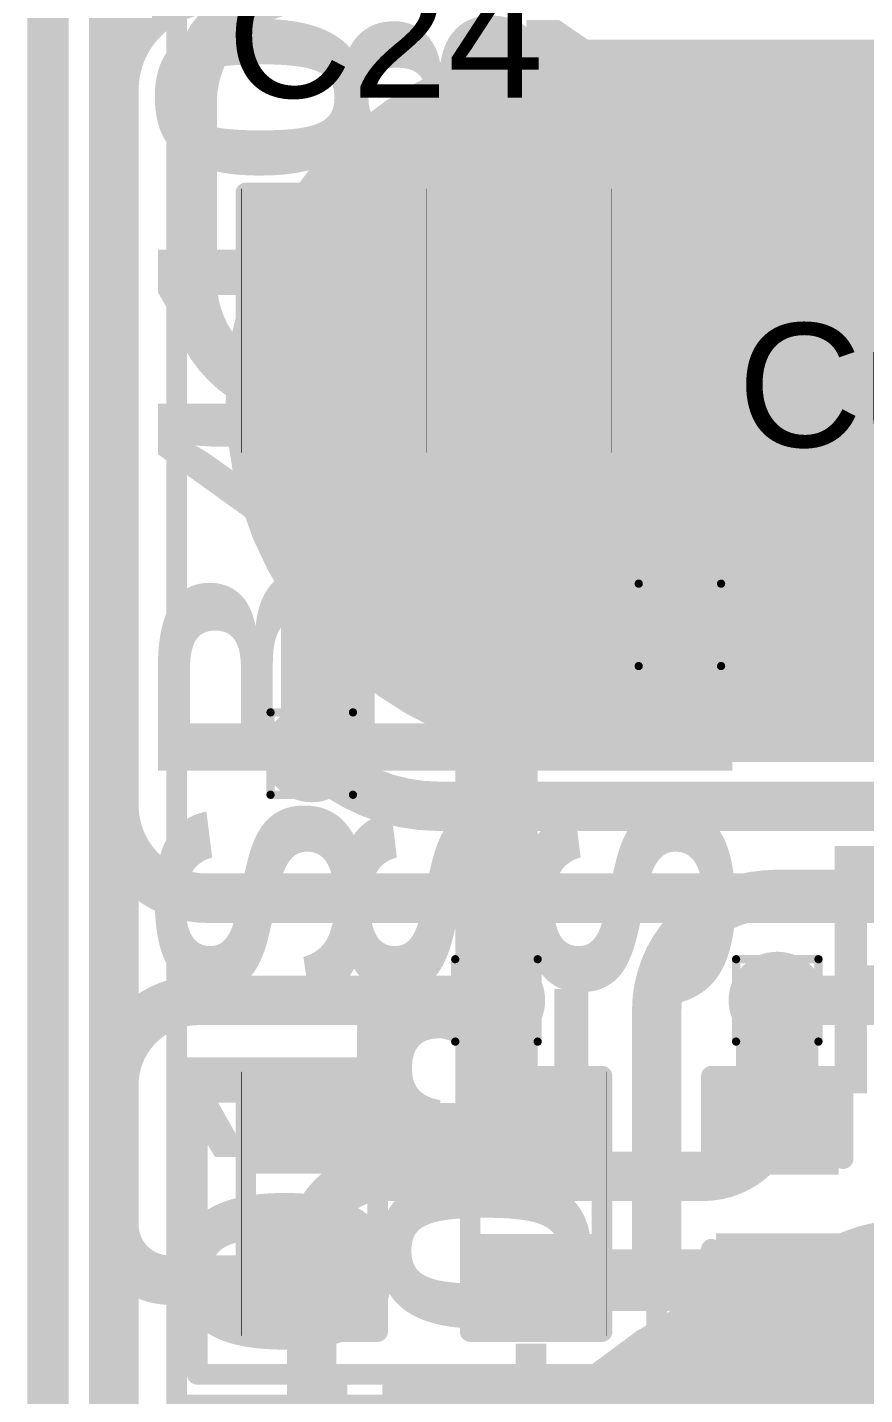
# Model space of a CAD drawing. Header units: inches. Extents: x -17 to 443, y -40 to 218.
# Drawn here: x 139.69 to 144.85, y 7.47 to 15.91 of the extents above; entities that cross this region are included whole.
import ezdxf

# ---------------------------------------------------------------- set-up
doc = ezdxf.new("R2010")
doc.units = ezdxf.units.IN
for name, color, linetype in [('Board Outline', 216, 'Continuous'), ('Bottom Layer', 5, 'Continuous'), ('Bottom Overlay', 54, 'Continuous'), ('Bottom Paste', 16, 'Continuous'), ('Bottom Solder', 6, 'Continuous'), ('Drill Drawing', 1, 'Continuous'), ('Fabrication', 76, 'Continuous'), ('Top Layer', 1, 'Continuous'), ('Top Overlay', 2, 'Continuous'), ('Top Paste', 8, 'Continuous'), ('Top Solder', 216, 'Continuous'), ('Via Holes', 16, 'Continuous')]:
    doc.layers.add(name, color=color, linetype=linetype)
doc.styles.add('Arial', font='', dxfattribs={"height": 0.2})
doc.styles.add('Arial Black_Bold', font='', dxfattribs={"height": 0.2})
doc.styles.get('Arial').set_extended_font_data('Arial')
doc.styles.get('Arial Black_Bold').set_extended_font_data('Arial Black', bold=True)

# ---------------------------------------------------------------- blocks, each defined once
blk = doc.blocks.new('S______B______0402_7')
at = {"layer": 'Top Layer'}
for points in [[(-0.6985, -0.3175), (-0.6985, 0.3174999999999999), (-0.2413000000000001, 0.3175), (-0.2412999999999999, -0.3174999999999999)], [(0.2413000000000001, -0.3175), (0.2412999999999999, 0.3174999999999999), (0.6985, 0.3175), (0.6985, -0.3174999999999999)]]:
    blk.add_hatch(color=1, dxfattribs=at).paths.add_polyline_path(points)
at = {"layer": 'Top Paste'}
for points in [[(-0.6985, -0.3175), (-0.6985, 0.3174999999999999), (-0.2413000000000001, 0.3175), (-0.2412999999999999, -0.3174999999999999)], [(0.2413000000000001, -0.3175), (0.2412999999999999, 0.3174999999999999), (0.6985, 0.3175), (0.6985, -0.3174999999999999)]]:
    blk.add_hatch(color=8, dxfattribs=at).paths.add_polyline_path(points)
at = {"layer": 'Top Solder'}
for points in [[(-0.75350116, -0.3725011600000001), (-0.75350116, 0.3725011599999999), (-0.18629884, 0.3725011600000001), (-0.1862988399999999, -0.3725011599999999)], [(0.18629884, -0.3725011600000001), (0.1862988399999999, 0.3725011599999999), (0.75350116, 0.3725011600000001), (0.75350116, -0.3725011599999999)]]:
    blk.add_hatch(color=216, dxfattribs=at).paths.add_polyline_path(points)
at = {"layer": 'Top Overlay'}
for points, const_width in [([(0.7874, 0.4064), (-0.7874, 0.4064)], 0.127), ([(-0.7874, -0.4064), (-0.7874, 0.4064)], 0.127), ([(0.7874, -0.4064), (0.7874, 0.4064)], 0.127), ([(0.7874, -0.4064), (-0.7874, -0.4064)], 0.127), ([(0.8128, -0.4318), (-0.8128, -0.4318)], 0.0032258)]:
    blk.add_lwpolyline(points, dxfattribs=dict(at, const_width=const_width))
for points, const_width in [([(-0.8191499999999999, 0.4064, 1), (-0.7556499999999999, 0.4064, 1)], 0.0635), ([(-0.8191499999999999, 0.4064, 1), (-0.7556499999999999, 0.4064, 1)], 0.0635), ([(0.7556499999999999, 0.4064, 1), (0.8191499999999999, 0.4064, 1)], 0.0635), ([(0.7556499999999999, 0.4064, 1), (0.8191499999999999, 0.4064, 1)], 0.0635), ([(-0.8191499999999999, -0.4064, 1), (-0.7556499999999999, -0.4064, 1)], 0.0635), ([(-0.8191499999999999, -0.4064, 1), (-0.7556499999999999, -0.4064, 1)], 0.0635), ([(0.7556499999999999, -0.4064, 1), (0.8191499999999999, -0.4064, 1)], 0.0635), ([(0.7556499999999999, -0.4064, 1), (0.8191499999999999, -0.4064, 1)], 0.0635), ([(-0.81360518, -0.4318, 1), (-0.8119948199999999, -0.4318, 1)], 0.0016129), ([(0.8119948199999999, -0.4318, 1), (0.81360518, -0.4318, 1)], 0.0016129)]:
    blk.add_lwpolyline(points, format="xyb", close=True, dxfattribs=dict(at, const_width=const_width))
blk = doc.blocks.new('S______B______0402_50')
at = {"layer": 'Top Layer'}
for points in [[(-0.6985, -0.3175), (-0.6985, 0.3174999999999999), (-0.2413000000000001, 0.3175), (-0.2412999999999999, -0.3174999999999999)], [(0.2413000000000001, -0.3175), (0.2412999999999999, 0.3174999999999999), (0.6985, 0.3175), (0.6985, -0.3174999999999999)]]:
    blk.add_hatch(color=1, dxfattribs=at).paths.add_polyline_path(points)
at = {"layer": 'Top Paste'}
for points in [[(-0.6985, -0.3175), (-0.6985, 0.3174999999999999), (-0.2413000000000001, 0.3175), (-0.2412999999999999, -0.3174999999999999)], [(0.2413000000000001, -0.3175), (0.2412999999999999, 0.3174999999999999), (0.6985, 0.3175), (0.6985, -0.3174999999999999)]]:
    blk.add_hatch(color=8, dxfattribs=at).paths.add_polyline_path(points)
at = {"layer": 'Top Solder'}
for points in [[(-0.75350116, -0.3725011600000001), (-0.75350116, 0.3725011599999999), (-0.18629884, 0.3725011600000001), (-0.1862988399999999, -0.3725011599999999)], [(0.18629884, -0.3725011600000001), (0.1862988399999999, 0.3725011599999999), (0.75350116, 0.3725011600000001), (0.75350116, -0.3725011599999999)]]:
    blk.add_hatch(color=216, dxfattribs=at).paths.add_polyline_path(points)
at = {"layer": 'Top Overlay'}
for points, const_width in [([(-0.7874, -0.4064), (-0.7874, 0.4064)], 0.127), ([(0.7874, 0.4064), (-0.7874, 0.4064)], 0.127), ([(0.7874, -0.4064), (0.7874, 0.4064)], 0.127), ([(0.7874, -0.4064), (-0.7874, -0.4064)], 0.127), ([(0.8128, -0.4318), (-0.8128, -0.4318)], 0.0032258)]:
    blk.add_lwpolyline(points, dxfattribs=dict(at, const_width=const_width))
for points, const_width in [([(-0.8191499999999999, 0.4064, 1), (-0.7556499999999999, 0.4064, 1)], 0.0635), ([(-0.8191499999999999, 0.4064, 1), (-0.7556499999999999, 0.4064, 1)], 0.0635), ([(0.7556499999999999, 0.4064, 1), (0.8191499999999999, 0.4064, 1)], 0.0635), ([(0.7556499999999999, 0.4064, 1), (0.8191499999999999, 0.4064, 1)], 0.0635), ([(-0.8191499999999999, -0.4064, 1), (-0.7556499999999999, -0.4064, 1)], 0.0635), ([(-0.8191499999999999, -0.4064, 1), (-0.7556499999999999, -0.4064, 1)], 0.0635), ([(0.7556499999999999, -0.4064, 1), (0.8191499999999999, -0.4064, 1)], 0.0635), ([(0.7556499999999999, -0.4064, 1), (0.8191499999999999, -0.4064, 1)], 0.0635), ([(-0.81360518, -0.4318, 1), (-0.8119948199999999, -0.4318, 1)], 0.0016129), ([(0.8119948199999999, -0.4318, 1), (0.81360518, -0.4318, 1)], 0.0016129)]:
    blk.add_lwpolyline(points, format="xyb", close=True, dxfattribs=dict(at, const_width=const_width))
blk = doc.blocks.new('SEMG_PAD_B_67')
at = {"layer": 'Bottom Layer'}
h = blk.add_hatch(color=5, dxfattribs=at)
edge = h.paths.add_edge_path()
edge.add_arc((-2.794e-05, 9.987183479999999), 5.00000016, 0, 360)
h = blk.add_hatch(color=5, dxfattribs=at)
edge = h.paths.add_edge_path()
edge.add_arc((-3.14997338, 0.0128143), 2.09999834, 90, 270)
edge.add_line((-3.14997338, -2.08718404), (3.150029259999999, -2.08718404))
edge.add_arc((3.15002926, 0.0128143), 2.09999834, 270, 450)
edge.add_line((3.15002926, 2.11281264), (-3.14997338, 2.11281264))
at = {"layer": 'Bottom Paste'}
h = blk.add_hatch(color=16, dxfattribs=at)
edge = h.paths.add_edge_path()
edge.add_arc((-2.794e-05, 9.987183479999999), 5.00000016, 0, 360)
h = blk.add_hatch(color=16, dxfattribs=at)
edge = h.paths.add_edge_path()
edge.add_arc((-3.14997338, 0.0128143), 2.09999834, 90, 270)
edge.add_line((-3.14997338, -2.08718404), (3.150029259999999, -2.08718404))
edge.add_arc((3.15002926, 0.0128143), 2.09999834, 270, 450)
edge.add_line((3.15002926, 2.11281264), (-3.14997338, 2.11281264))
at = {"layer": 'Bottom Solder'}
h = blk.add_hatch(color=6, dxfattribs=at)
edge = h.paths.add_edge_path()
edge.add_arc((-2.794e-05, 9.987183479999999), 5.10160016, 0, 360)
h = blk.add_hatch(color=6, dxfattribs=at)
edge = h.paths.add_edge_path()
edge.add_arc((-3.14997338, 0.0128143), 2.20159834, 90, 270)
edge.add_line((-3.14997338, -2.18878404), (3.150029259999999, -2.18878404))
edge.add_arc((3.15002926, 0.0128143), 2.20159834, 270, 450)
edge.add_line((3.15002926, 2.21441264), (-3.14997338, 2.21441264))
at = {"layer": 'Bottom Overlay', "const_width": 0.127}
blk.add_lwpolyline([(5.683262699999999, 10.96579468), (5.683262699999999, -10.96562958)], dxfattribs=at)
blk = doc.blocks.new('S______B______0402_116')
at = {"layer": 'Top Layer'}
for points in [[(-0.6985, -0.3175), (-0.6985, 0.3174999999999999), (-0.2413000000000001, 0.3175), (-0.2412999999999999, -0.3174999999999999)], [(0.2413000000000001, -0.3175), (0.2412999999999999, 0.3174999999999999), (0.6985, 0.3175), (0.6985, -0.3174999999999999)]]:
    blk.add_hatch(color=1, dxfattribs=at).paths.add_polyline_path(points)
at = {"layer": 'Top Paste'}
for points in [[(-0.6985, -0.3175), (-0.6985, 0.3174999999999999), (-0.2413000000000001, 0.3175), (-0.2412999999999999, -0.3174999999999999)], [(0.2413000000000001, -0.3175), (0.2412999999999999, 0.3174999999999999), (0.6985, 0.3175), (0.6985, -0.3174999999999999)]]:
    blk.add_hatch(color=8, dxfattribs=at).paths.add_polyline_path(points)
at = {"layer": 'Top Solder'}
for points in [[(-0.75350116, -0.3725011600000001), (-0.75350116, 0.3725011599999999), (-0.18629884, 0.3725011600000001), (-0.1862988399999999, -0.3725011599999999)], [(0.18629884, -0.3725011600000001), (0.1862988399999999, 0.3725011599999999), (0.75350116, 0.3725011600000001), (0.75350116, -0.3725011599999999)]]:
    blk.add_hatch(color=216, dxfattribs=at).paths.add_polyline_path(points)
at = {"layer": 'Top Overlay'}
for points, const_width in [([(-0.7874, -0.4064), (-0.7874, 0.4064)], 0.127), ([(0.7874, 0.4064), (-0.7874, 0.4064)], 0.127), ([(0.7874, -0.4064), (0.7874, 0.4064)], 0.127), ([(0.7874, -0.4064), (-0.7874, -0.4064)], 0.127), ([(0.8128, -0.4318), (-0.8128, -0.4318)], 0.0032258)]:
    blk.add_lwpolyline(points, dxfattribs=dict(at, const_width=const_width))
for points, const_width in [([(-0.8191499999999999, 0.4064, 1), (-0.7556499999999999, 0.4064, 1)], 0.0635), ([(-0.8191499999999999, 0.4064, 1), (-0.7556499999999999, 0.4064, 1)], 0.0635), ([(0.7556499999999999, 0.4064, 1), (0.8191499999999999, 0.4064, 1)], 0.0635), ([(0.7556499999999999, 0.4064, 1), (0.8191499999999999, 0.4064, 1)], 0.0635), ([(-0.8191499999999999, -0.4064, 1), (-0.7556499999999999, -0.4064, 1)], 0.0635), ([(-0.8191499999999999, -0.4064, 1), (-0.7556499999999999, -0.4064, 1)], 0.0635), ([(0.7556499999999999, -0.4064, 1), (0.8191499999999999, -0.4064, 1)], 0.0635), ([(0.7556499999999999, -0.4064, 1), (0.8191499999999999, -0.4064, 1)], 0.0635), ([(-0.81360518, -0.4318, 1), (-0.8119948199999999, -0.4318, 1)], 0.0016129), ([(0.8119948199999999, -0.4318, 1), (0.81360518, -0.4318, 1)], 0.0016129)]:
    blk.add_lwpolyline(points, format="xyb", close=True, dxfattribs=dict(at, const_width=const_width))
blk = doc.blocks.new('S______B______0402_122')
at = {"layer": 'Top Layer'}
for points in [[(-0.6985, -0.3175), (-0.6985, 0.3175), (-0.2412999999999999, 0.3175), (-0.2413, -0.3175)], [(0.2412999999999999, -0.3175), (0.2413, 0.3175), (0.6985, 0.3175), (0.6985, -0.3175)]]:
    blk.add_hatch(color=1, dxfattribs=at).paths.add_polyline_path(points)
at = {"layer": 'Top Paste'}
for points in [[(-0.6985, -0.3175), (-0.6985, 0.3175), (-0.2412999999999999, 0.3175), (-0.2413, -0.3175)], [(0.2412999999999999, -0.3175), (0.2413, 0.3175), (0.6985, 0.3175), (0.6985, -0.3175)]]:
    blk.add_hatch(color=8, dxfattribs=at).paths.add_polyline_path(points)
at = {"layer": 'Top Solder'}
for points in [[(-0.75350116, -0.37250116), (-0.75350116, 0.37250116), (-0.1862988399999999, 0.37250116), (-0.18629884, -0.37250116)], [(0.1862988399999999, -0.37250116), (0.18629884, 0.37250116), (0.75350116, 0.37250116), (0.75350116, -0.37250116)]]:
    blk.add_hatch(color=216, dxfattribs=at).paths.add_polyline_path(points)
at = {"layer": 'Top Overlay'}
for points, const_width in [([(-0.7874, 0.4064), (-0.7874, -0.4064)], 0.127), ([(-0.7874, 0.4064), (0.7874, 0.4064)], 0.127), ([(0.7874, 0.4064), (0.7874, -0.4064)], 0.127), ([(-0.7874, -0.4064), (0.7874, -0.4064)], 0.127), ([(-0.8128, -0.4318), (0.8128, -0.4318)], 0.0032258)]:
    blk.add_lwpolyline(points, dxfattribs=dict(at, const_width=const_width))
for points, const_width in [([(-0.8191499999999999, 0.4064, 1), (-0.7556499999999999, 0.4064, 1)], 0.0635), ([(-0.8191499999999999, 0.4064, 1), (-0.7556499999999999, 0.4064, 1)], 0.0635), ([(0.7556499999999999, 0.4064, 1), (0.8191499999999999, 0.4064, 1)], 0.0635), ([(0.7556499999999999, 0.4064, 1), (0.8191499999999999, 0.4064, 1)], 0.0635), ([(-0.8191499999999999, -0.4064, 1), (-0.7556499999999999, -0.4064, 1)], 0.0635), ([(-0.8191499999999999, -0.4064, 1), (-0.7556499999999999, -0.4064, 1)], 0.0635), ([(0.7556499999999999, -0.4064, 1), (0.8191499999999999, -0.4064, 1)], 0.0635), ([(0.7556499999999999, -0.4064, 1), (0.8191499999999999, -0.4064, 1)], 0.0635), ([(-0.81360518, -0.4318, 1), (-0.8119948199999999, -0.4318, 1)], 0.0016129), ([(0.8119948199999999, -0.4318, 1), (0.81360518, -0.4318, 1)], 0.0016129)]:
    blk.add_lwpolyline(points, format="xyb", close=True, dxfattribs=dict(at, const_width=const_width))
at = {"layer": 'Top Overlay', "style": 'Arial Black_Bold'}
blk.add_text('SB401', height=1.27, dxfattribs=at).set_placement((1.01177852, -0.46740318))
blk = doc.blocks.new('R___0402_176')
at = {"layer": 'Top Layer'}
for points in [[(-0.6985, -0.3175), (-0.6985, 0.3174999999999999), (-0.2413000000000001, 0.3175), (-0.2412999999999999, -0.3174999999999999)], [(0.2413025400000001, -0.3175), (0.2413025399999999, 0.3174999999999999), (0.6985025399999999, 0.3175), (0.6985025399999999, -0.3174999999999999)]]:
    blk.add_hatch(color=1, dxfattribs=at).paths.add_polyline_path(points)
at = {"layer": 'Top Paste'}
for points in [[(-0.6985, -0.3175), (-0.6985, 0.3174999999999999), (-0.2413000000000001, 0.3175), (-0.2412999999999999, -0.3174999999999999)], [(0.2413025400000001, -0.3175), (0.2413025399999999, 0.3174999999999999), (0.6985025399999999, 0.3175), (0.6985025399999999, -0.3174999999999999)]]:
    blk.add_hatch(color=8, dxfattribs=at).paths.add_polyline_path(points)
at = {"layer": 'Top Solder'}
for points in [[(-0.75350116, -0.3725011600000001), (-0.75350116, 0.3725011599999999), (-0.18629884, 0.3725011600000001), (-0.1862988399999999, -0.3725011599999999)], [(0.1863013800000001, -0.3725011600000001), (0.1863013799999999, 0.3725011599999999), (0.7535037, 0.3725011600000001), (0.7535037, -0.3725011599999999)]]:
    blk.add_hatch(color=216, dxfattribs=at).paths.add_polyline_path(points)
at = {"layer": 'Top Overlay'}
for points, const_width in [([(0.7874, 0.4064), (-0.7874, 0.4064)], 0.127), ([(-0.7874, -0.4064), (-0.7874, 0.4064)], 0.127), ([(0.7874, -0.4064), (0.7874, 0.4064)], 0.127), ([(0.7874, -0.4064), (-0.7874, -0.4064)], 0.127), ([(0.8128, -0.4318), (-0.8127974599999999, -0.4318)], 0.0032258)]:
    blk.add_lwpolyline(points, dxfattribs=dict(at, const_width=const_width))
for points, const_width in [([(-0.8191499999999999, 0.4064, 1), (-0.7556499999999999, 0.4064, 1)], 0.0635), ([(-0.8191499999999999, 0.4064, 1), (-0.7556499999999999, 0.4064, 1)], 0.0635), ([(0.7556499999999999, 0.4064, 1), (0.8191499999999999, 0.4064, 1)], 0.0635), ([(0.7556499999999999, 0.4064, 1), (0.8191499999999999, 0.4064, 1)], 0.0635), ([(-0.8191499999999999, -0.4064, 1), (-0.7556499999999999, -0.4064, 1)], 0.0635), ([(-0.8191499999999999, -0.4064, 1), (-0.7556499999999999, -0.4064, 1)], 0.0635), ([(0.7556499999999999, -0.4064, 1), (0.8191499999999999, -0.4064, 1)], 0.0635), ([(0.7556499999999999, -0.4064, 1), (0.8191499999999999, -0.4064, 1)], 0.0635), ([(-0.8136026399999999, -0.4318, 1), (-0.81199228, -0.4318, 1)], 0.0016129), ([(0.8119948199999999, -0.4318, 1), (0.81360518, -0.4318, 1)], 0.0016129)]:
    blk.add_lwpolyline(points, format="xyb", close=True, dxfattribs=dict(at, const_width=const_width))
blk = doc.blocks.new('R___0402_177')
at = {"layer": 'Top Layer'}
for points in [[(-0.6985, -0.3175), (-0.6985, 0.3175), (-0.2412999999999999, 0.3175), (-0.2413, -0.3175)], [(0.2412999999999999, -0.3175), (0.2413, 0.3175), (0.6985, 0.3175), (0.6985, -0.3175)]]:
    blk.add_hatch(color=1, dxfattribs=at).paths.add_polyline_path(points)
at = {"layer": 'Top Paste'}
for points in [[(-0.6985, -0.3175), (-0.6985, 0.3175), (-0.2412999999999999, 0.3175), (-0.2413, -0.3175)], [(0.2412999999999999, -0.3175), (0.2413, 0.3175), (0.6985, 0.3175), (0.6985, -0.3175)]]:
    blk.add_hatch(color=8, dxfattribs=at).paths.add_polyline_path(points)
at = {"layer": 'Top Solder'}
for points in [[(-0.75350116, -0.37250116), (-0.75350116, 0.37250116), (-0.1862988399999999, 0.37250116), (-0.18629884, -0.37250116)], [(0.1862988399999999, -0.37250116), (0.18629884, 0.37250116), (0.75350116, 0.37250116), (0.75350116, -0.37250116)]]:
    blk.add_hatch(color=216, dxfattribs=at).paths.add_polyline_path(points)
at = {"layer": 'Top Overlay'}
for points, const_width in [([(-0.7874, 0.4064), (0.7874, 0.4064)], 0.127), ([(-0.7874, 0.4064), (-0.7874, -0.4064)], 0.127), ([(0.7874, 0.4064), (0.7874, -0.4064)], 0.127), ([(-0.7874, -0.4064), (0.7874, -0.4064)], 0.127), ([(-0.8128, -0.4318), (0.8128, -0.4318)], 0.0032258)]:
    blk.add_lwpolyline(points, dxfattribs=dict(at, const_width=const_width))
for points, const_width in [([(-0.8191499999999999, 0.4064, 1), (-0.7556499999999999, 0.4064, 1)], 0.0635), ([(-0.8191499999999999, 0.4064, 1), (-0.7556499999999999, 0.4064, 1)], 0.0635), ([(0.7556499999999999, 0.4064, 1), (0.8191499999999999, 0.4064, 1)], 0.0635), ([(0.7556499999999999, 0.4064, 1), (0.8191499999999999, 0.4064, 1)], 0.0635), ([(-0.8191499999999999, -0.4064, 1), (-0.7556499999999999, -0.4064, 1)], 0.0635), ([(-0.8191499999999999, -0.4064, 1), (-0.7556499999999999, -0.4064, 1)], 0.0635), ([(0.7556499999999999, -0.4064, 1), (0.8191499999999999, -0.4064, 1)], 0.0635), ([(0.7556499999999999, -0.4064, 1), (0.8191499999999999, -0.4064, 1)], 0.0635), ([(-0.81360518, -0.4318, 1), (-0.8119948199999999, -0.4318, 1)], 0.0016129), ([(0.8119948199999999, -0.4318, 1), (0.81360518, -0.4318, 1)], 0.0016129)]:
    blk.add_lwpolyline(points, format="xyb", close=True, dxfattribs=dict(at, const_width=const_width))
blk = doc.blocks.new('T____P____SMD_3_P____213')
at = {"layer": 'Top Layer'}
h = blk.add_hatch(color=1, dxfattribs=at)
edge = h.paths.add_edge_path()
edge.add_arc((-0.50000154, 3.04000154), 0.499999, 90, 180)
edge.add_line((-1.00000054, 3.04000154), (-1.00000054, 2.03999846))
edge.add_arc((-0.50000154, 2.03999846), 0.499999, 180, 270)
edge.add_line((-0.5000015400000001, 1.53999946), (0.5000015399999999, 1.53999946))
edge.add_arc((0.50000154, 2.03999846), 0.499999, 270, 360)
edge.add_line((1.00000054, 2.03999846), (1.00000054, 3.04000154))
edge.add_arc((0.50000154, 3.04000154), 0.499999, 0, 90)
edge.add_line((0.50000154, 3.54000054), (-0.50000154, 3.54000054))
h = blk.add_hatch(color=1, dxfattribs=at)
edge = h.paths.add_edge_path()
edge.add_arc((-0.9999992699999999, 0), 1.00000054, 90, 270)
edge.add_line((-0.9999992700000001, -1.00000054), (0.9999992699999997, -1.00000054))
edge.add_arc((0.9999992699999999, 0), 1.00000054, 270, 450)
edge.add_line((0.99999927, 1.00000054), (-0.9999992699999998, 1.00000054))
h = blk.add_hatch(color=1, dxfattribs=at)
edge = h.paths.add_edge_path()
edge.add_arc((-0.50000154, -2.03999846), 0.499999, 90, 180)
edge.add_line((-1.00000054, -2.03999846), (-1.00000054, -3.04000154))
edge.add_arc((-0.50000154, -3.04000154), 0.499999, 180, 270)
edge.add_line((-0.5000015400000001, -3.54000054), (0.5000015399999999, -3.54000054))
edge.add_arc((0.50000154, -3.04000154), 0.499999, 270, 360)
edge.add_line((1.00000054, -3.04000154), (1.00000054, -2.03999846))
edge.add_arc((0.50000154, -2.03999846), 0.499999, 0, 90)
edge.add_line((0.50000154, -1.53999946), (-0.50000154, -1.53999946))
at = {"layer": 'Top Paste'}
h = blk.add_hatch(color=8, dxfattribs=at)
edge = h.paths.add_edge_path()
edge.add_arc((-0.50000154, 3.04000154), 0.499999, 90, 180)
edge.add_line((-1.00000054, 3.04000154), (-1.00000054, 2.03999846))
edge.add_arc((-0.50000154, 2.03999846), 0.499999, 180, 270)
edge.add_line((-0.5000015400000001, 1.53999946), (0.5000015399999999, 1.53999946))
edge.add_arc((0.50000154, 2.03999846), 0.499999, 270, 360)
edge.add_line((1.00000054, 2.03999846), (1.00000054, 3.04000154))
edge.add_arc((0.50000154, 3.04000154), 0.499999, 0, 90)
edge.add_line((0.50000154, 3.54000054), (-0.50000154, 3.54000054))
h = blk.add_hatch(color=8, dxfattribs=at)
edge = h.paths.add_edge_path()
edge.add_arc((-0.9999992699999999, 0), 1.00000054, 90, 270)
edge.add_line((-0.9999992700000001, -1.00000054), (0.9999992699999997, -1.00000054))
edge.add_arc((0.9999992699999999, 0), 1.00000054, 270, 450)
edge.add_line((0.99999927, 1.00000054), (-0.9999992699999998, 1.00000054))
h = blk.add_hatch(color=8, dxfattribs=at)
edge = h.paths.add_edge_path()
edge.add_arc((-0.50000154, -2.03999846), 0.499999, 90, 180)
edge.add_line((-1.00000054, -2.03999846), (-1.00000054, -3.04000154))
edge.add_arc((-0.50000154, -3.04000154), 0.499999, 180, 270)
edge.add_line((-0.5000015400000001, -3.54000054), (0.5000015399999999, -3.54000054))
edge.add_arc((0.50000154, -3.04000154), 0.499999, 270, 360)
edge.add_line((1.00000054, -3.04000154), (1.00000054, -2.03999846))
edge.add_arc((0.50000154, -2.03999846), 0.499999, 0, 90)
edge.add_line((0.50000154, -1.53999946), (-0.50000154, -1.53999946))
at = {"layer": 'Top Solder'}
h = blk.add_hatch(color=216, dxfattribs=at)
edge = h.paths.add_edge_path()
edge.add_arc((-0.50000154, 3.04000154), 0.601599, 90, 180)
edge.add_line((-1.10160054, 3.04000154), (-1.10160054, 2.03999846))
edge.add_arc((-0.50000154, 2.03999846), 0.601599, 180, 270)
edge.add_line((-0.5000015400000001, 1.43839946), (0.5000015399999999, 1.43839946))
edge.add_arc((0.50000154, 2.03999846), 0.601599, 270, 360)
edge.add_line((1.10160054, 2.03999846), (1.10160054, 3.04000154))
edge.add_arc((0.50000154, 3.04000154), 0.601599, 0, 90)
edge.add_line((0.50000154, 3.64160054), (-0.50000154, 3.64160054))
h = blk.add_hatch(color=216, dxfattribs=at)
edge = h.paths.add_edge_path()
edge.add_arc((-0.9999992699999999, 0), 1.10160054, 90, 270)
edge.add_line((-0.9999992700000001, -1.10160054), (0.9999992699999997, -1.10160054))
edge.add_arc((0.9999992699999999, 0), 1.10160054, 270, 450)
edge.add_line((0.99999927, 1.10160054), (-0.9999992699999998, 1.10160054))
h = blk.add_hatch(color=216, dxfattribs=at)
edge = h.paths.add_edge_path()
edge.add_arc((-0.50000154, -2.03999846), 0.601599, 90, 180)
edge.add_line((-1.10160054, -2.03999846), (-1.10160054, -3.04000154))
edge.add_arc((-0.50000154, -3.04000154), 0.601599, 180, 270)
edge.add_line((-0.5000015400000001, -3.64160054), (0.5000015399999999, -3.64160054))
edge.add_arc((0.50000154, -3.04000154), 0.601599, 270, 360)
edge.add_line((1.10160054, -3.04000154), (1.10160054, -2.03999846))
edge.add_arc((0.50000154, -2.03999846), 0.601599, 0, 90)
edge.add_line((0.50000154, -1.43839946), (-0.50000154, -1.43839946))
blk = doc.blocks.new('C___0402_243')
at = {"layer": 'Top Layer'}
for points in [[(-0.6985, -0.3175), (-0.6985, 0.3175), (-0.2412999999999999, 0.3175), (-0.2413, -0.3175)], [(0.2412999999999999, -0.3175), (0.2413, 0.3175), (0.6985, 0.3175), (0.6985, -0.3175)]]:
    blk.add_hatch(color=1, dxfattribs=at).paths.add_polyline_path(points)
at = {"layer": 'Top Paste'}
for points in [[(-0.6985, -0.3175), (-0.6985, 0.3175), (-0.2412999999999999, 0.3175), (-0.2413, -0.3175)], [(0.2412999999999999, -0.3175), (0.2413, 0.3175), (0.6985, 0.3175), (0.6985, -0.3175)]]:
    blk.add_hatch(color=8, dxfattribs=at).paths.add_polyline_path(points)
at = {"layer": 'Top Solder'}
for points in [[(-0.7584998799999999, -0.37749988), (-0.7584998799999999, 0.37749988), (-0.18130012, 0.37749988), (-0.18130012, -0.37749988)], [(0.18130012, -0.37749988), (0.18130012, 0.37749988), (0.7584998799999999, 0.37749988), (0.7584998799999999, -0.37749988)]]:
    blk.add_hatch(color=216, dxfattribs=at).paths.add_polyline_path(points)
at = {"layer": 'Top Overlay', "const_width": 0.127}
for points in [[(-0.7874, 0.4064), (-0.7874, -0.4064)], [(-0.7874, 0.4064), (-0.2794, 0.4064)], [(0.2794, 0.4064), (0.7874, 0.4064)], [(0.7874, 0.4064), (0.7874, -0.4064)], [(-0.7874, -0.4064), (-0.2794, -0.4064)], [(0.2794, -0.4064), (0.7874, -0.4064)]]:
    blk.add_lwpolyline(points, dxfattribs=at)
at = {"layer": 'Top Overlay', "const_width": 0.0635}
for points in [[(-0.8191499999999999, 0.4064, 1), (-0.7556499999999999, 0.4064, 1)], [(-0.8191499999999999, 0.4064, 1), (-0.7556499999999999, 0.4064, 1)], [(-0.31115, 0.4064, 1), (-0.24765, 0.4064, 1)], [(0.24765, 0.4064, 1), (0.31115, 0.4064, 1)], [(0.7556499999999999, 0.4064, 1), (0.8191499999999999, 0.4064, 1)], [(0.7556499999999999, 0.4064, 1), (0.8191499999999999, 0.4064, 1)], [(-0.8191499999999999, -0.4064, 1), (-0.7556499999999999, -0.4064, 1)], [(-0.8191499999999999, -0.4064, 1), (-0.7556499999999999, -0.4064, 1)], [(-0.31115, -0.4064, 1), (-0.24765, -0.4064, 1)], [(0.24765, -0.4064, 1), (0.31115, -0.4064, 1)], [(0.7556499999999999, -0.4064, 1), (0.8191499999999999, -0.4064, 1)], [(0.7556499999999999, -0.4064, 1), (0.8191499999999999, -0.4064, 1)]]:
    blk.add_lwpolyline(points, format="xyb", close=True, dxfattribs=at)

msp = doc.modelspace()

# ---------------------------------------------------------------- hatches: boundary and pattern name
at = {"layer": 'Bottom Layer'}
h = msp.add_hatch(color=5, dxfattribs=at)
edge = h.paths.add_edge_path()
edge.add_arc((143.70816572, 12.22066898), 0.2999994, 0, 360)
h = msp.add_hatch(color=5, dxfattribs=at)
edge = h.paths.add_edge_path()
edge.add_arc((141.438503, 11.42683262), 0.2999994, 0, 360)
h = msp.add_hatch(color=5, dxfattribs=at)
edge = h.paths.add_edge_path()
edge.add_arc((142.57733994, 9.904844299999999), 0.2999994, 0, 360)
h = msp.add_hatch(color=5, dxfattribs=at)
edge = h.paths.add_edge_path()
edge.add_arc((144.308703, 9.904844299999999), 0.2999994, 0, 360)
at = {"layer": 'Top Layer'}
h = msp.add_hatch(color=1, dxfattribs=at)
edge = h.paths.add_edge_path()
edge.add_arc((143.70816572, 12.22066898), 0.2999994, 0, 360)
h = msp.add_hatch(color=1, dxfattribs=at)
edge = h.paths.add_edge_path()
edge.add_arc((141.438503, 11.42683262), 0.2999994, 0, 360)
h = msp.add_hatch(color=1, dxfattribs=at)
edge = h.paths.add_edge_path()
edge.add_arc((142.57733994, 9.904844299999999), 0.2999994, 0, 360)
h = msp.add_hatch(color=1, dxfattribs=at)
edge = h.paths.add_edge_path()
edge.add_arc((144.308703, 9.904844299999999), 0.2999994, 0, 360)
at = {"layer": 'Via Holes'}
h = msp.add_hatch(color=7, dxfattribs=at)
edge = h.paths.add_edge_path()
edge.add_arc((143.70816572, 12.22066898), 0.1499997, 0, 360)
h = msp.add_hatch(color=7, dxfattribs=at)
edge = h.paths.add_edge_path()
edge.add_arc((141.438503, 11.42683262), 0.1499997, 0, 360)
h = msp.add_hatch(color=7, dxfattribs=at)
edge = h.paths.add_edge_path()
edge.add_arc((142.57733994, 9.904844299999999), 0.1499997, 0, 360)
h = msp.add_hatch(color=7, dxfattribs=at)
edge = h.paths.add_edge_path()
edge.add_arc((144.308703, 9.904844299999999), 0.1499997, 0, 360)

# ---------------------------------------------------------------- linework, layer by layer
at = {"layer": 'Board Outline', "const_width": 0.127}
msp.add_lwpolyline([(139.81202416, 2.64837164), (139.81218418, 24.5040277)], dxfattribs=at)
at = {"layer": 'Bottom Layer', "const_width": 0.3048}
for points in [[(140.21857148, 15.5187904), (140.21857148, 16.76695148)], [(140.21857148, 11.1081312), (140.21857148, 15.5187904)], [(141.438503, 11.42683262), (141.43954186, 11.42683262)], [(142.2233884, 11.10172278), (145.98027954, 11.10172278)], [(140.79165898, 10.5350437), (145.06850844, 10.5350437)], [(140.74029764, 9.904844299999999), (142.57733994, 9.904844299999999)], [(144.308703, 9.277916419999999), (144.308703, 9.904844299999999)], [(140.21841654, 3.32504034), (140.2184521, 9.382996219999999)], [(140.2184521, 9.382996219999999), (140.21845464, 9.3830013)], [(141.87593164, 8.81984774), (143.85063432, 8.81984774)], [(141.438503, 6.935482699999999), (141.438503, 8.3824191)]]:
    msp.add_lwpolyline(points, dxfattribs=at)
for points in [[(140.21857148, 15.5187904, -0.4142135623730951), (140.84265202, 16.14287094)], [(142.2233884, 11.10172278, -0.1989122883374838), (141.438503, 11.42683262)], [(140.79165898, 10.5350437, -0.4142135623730951), (140.21857148, 11.1081312)], [(140.21845464, 9.3830013, -0.4142135623730951), (140.74029764, 9.904844299999999)], [(144.308703, 9.277916419999999, -0.4142135623730951), (143.85063432, 8.81984774)], [(141.438503, 8.3824191, -0.4142135623730951), (141.87593164, 8.81984774)]]:
    msp.add_lwpolyline(points, format="xyb", dxfattribs=at)
at = {"layer": 'Bottom Layer', "const_width": 0.1524}
for points in [[(140.14237148, 15.5187904, 1), (140.29477148, 15.5187904, 1)], [(140.14237148, 15.5187904, 1), (140.29477148, 15.5187904, 1)], [(140.14237148, 15.5187904, 1), (140.29477148, 15.5187904, 1)], [(141.362303, 11.42683262, 1), (141.514703, 11.42683262, 1)], [(141.362303, 11.42683262, 1), (141.514703, 11.42683262, 1)], [(141.36334186, 11.42683262, 1), (141.51574186, 11.42683262, 1)], [(140.14237148, 11.1081312, 1), (140.29477148, 11.1081312, 1)], [(140.14237148, 11.1081312, 1), (140.29477148, 11.1081312, 1)], [(142.1471884, 11.10172278, 1), (142.2995884, 11.10172278, 1)], [(142.1471884, 11.10172278, 1), (142.2995884, 11.10172278, 1)], [(140.71545898, 10.5350437, 1), (140.86785898, 10.5350437, 1)], [(140.71545898, 10.5350437, 1), (140.86785898, 10.5350437, 1)], [(140.66409764, 9.904844299999999, 1), (140.81649764, 9.904844299999999, 1)], [(140.66409764, 9.904844299999999, 1), (140.81649764, 9.904844299999999, 1)], [(142.50113994, 9.904844299999999, 1), (142.65353994, 9.904844299999999, 1)], [(144.232503, 9.904844299999999, 1), (144.384903, 9.904844299999999, 1)], [(140.1422521, 9.382996219999999, 1), (140.2946521, 9.382996219999999, 1)], [(140.1422521, 9.382996219999999, 1), (140.2946521, 9.382996219999999, 1)], [(140.14225464, 9.3830013, 1), (140.29465464, 9.3830013, 1)], [(140.14225464, 9.3830013, 1), (140.29465464, 9.3830013, 1)], [(144.232503, 9.277916419999999, 1), (144.384903, 9.277916419999999, 1)], [(144.232503, 9.277916419999999, 1), (144.384903, 9.277916419999999, 1)], [(141.79973164, 8.81984774, 1), (141.95213164, 8.81984774, 1)], [(141.79973164, 8.81984774, 1), (141.95213164, 8.81984774, 1)], [(143.77443432, 8.81984774, 1), (143.92683432, 8.81984774, 1)], [(143.77443432, 8.81984774, 1), (143.92683432, 8.81984774, 1)], [(141.362303, 8.3824191, 1), (141.514703, 8.3824191, 1)], [(141.362303, 8.3824191, 1), (141.514703, 8.3824191, 1)]]:
    msp.add_lwpolyline(points, format="xyb", close=True, dxfattribs=at)
at = {"layer": 'Drill Drawing', "const_width": 0.0508}
for points in [[(143.45416572, 12.47466898), (143.96216572, 12.47466898)], [(143.45416572, 11.96666898), (143.45416572, 12.47466898)], [(143.96216572, 11.96666898), (143.96216572, 12.47466898)], [(143.45416572, 11.96666898), (143.96216572, 11.96666898)], [(141.184503, 11.68083262), (141.692503, 11.68083262)], [(141.184503, 11.17283262), (141.184503, 11.68083262)], [(141.692503, 11.17283262), (141.692503, 11.68083262)], [(141.184503, 11.17283262), (141.692503, 11.17283262)], [(142.32333994, 10.1588443), (142.83133994, 10.1588443)], [(142.32333994, 9.6508443), (142.32333994, 10.1588443)], [(142.83133994, 9.6508443), (142.83133994, 10.1588443)], [(144.054703, 10.1588443), (144.562703, 10.1588443)], [(144.054703, 9.6508443), (144.054703, 10.1588443)], [(144.562703, 9.6508443), (144.562703, 10.1588443)], [(142.32333994, 9.6508443), (142.83133994, 9.6508443)], [(144.054703, 9.6508443), (144.562703, 9.6508443)]]:
    msp.add_lwpolyline(points, dxfattribs=at)
at = {"layer": 'Drill Drawing', "const_width": 0.0254}
for points in [[(143.44146572, 12.47466898, 1), (143.46686572, 12.47466898, 1)], [(143.44146572, 12.47466898, 1), (143.46686572, 12.47466898, 1)], [(143.94946572, 12.47466898, 1), (143.97486572, 12.47466898, 1)], [(143.94946572, 12.47466898, 1), (143.97486572, 12.47466898, 1)], [(143.44146572, 11.96666898, 1), (143.46686572, 11.96666898, 1)], [(143.44146572, 11.96666898, 1), (143.46686572, 11.96666898, 1)], [(143.94946572, 11.96666898, 1), (143.97486572, 11.96666898, 1)], [(143.94946572, 11.96666898, 1), (143.97486572, 11.96666898, 1)], [(141.171803, 11.68083262, 1), (141.197203, 11.68083262, 1)], [(141.171803, 11.68083262, 1), (141.197203, 11.68083262, 1)], [(141.679803, 11.68083262, 1), (141.705203, 11.68083262, 1)], [(141.679803, 11.68083262, 1), (141.705203, 11.68083262, 1)], [(141.171803, 11.17283262, 1), (141.197203, 11.17283262, 1)], [(141.171803, 11.17283262, 1), (141.197203, 11.17283262, 1)], [(141.679803, 11.17283262, 1), (141.705203, 11.17283262, 1)], [(141.679803, 11.17283262, 1), (141.705203, 11.17283262, 1)], [(142.31063994, 10.1588443, 1), (142.33603994, 10.1588443, 1)], [(142.31063994, 10.1588443, 1), (142.33603994, 10.1588443, 1)], [(142.81863994, 10.1588443, 1), (142.84403994, 10.1588443, 1)], [(142.81863994, 10.1588443, 1), (142.84403994, 10.1588443, 1)], [(144.042003, 10.1588443, 1), (144.067403, 10.1588443, 1)], [(144.042003, 10.1588443, 1), (144.067403, 10.1588443, 1)], [(144.550003, 10.1588443, 1), (144.575403, 10.1588443, 1)], [(144.550003, 10.1588443, 1), (144.575403, 10.1588443, 1)], [(142.31063994, 9.6508443, 1), (142.33603994, 9.6508443, 1)], [(142.31063994, 9.6508443, 1), (142.33603994, 9.6508443, 1)], [(142.81863994, 9.6508443, 1), (142.84403994, 9.6508443, 1)], [(142.81863994, 9.6508443, 1), (142.84403994, 9.6508443, 1)], [(144.042003, 9.6508443, 1), (144.067403, 9.6508443, 1)], [(144.042003, 9.6508443, 1), (144.067403, 9.6508443, 1)], [(144.550003, 9.6508443, 1), (144.575403, 9.6508443, 1)], [(144.550003, 9.6508443, 1), (144.575403, 9.6508443, 1)]]:
    msp.add_lwpolyline(points, format="xyb", close=True, dxfattribs=at)
at = {"layer": 'Fabrication', "const_width": 0.254}
for points in [[(139.81202416, 2.64837164), (139.81218418, 24.5040277)], [(143.13500202, 15.70181518), (149.44300058, 15.70181518)], [(143.13500202, 11.50181342), (149.44300058, 11.50181342)]]:
    msp.add_lwpolyline(points, dxfattribs=at)
for points in [[(141.65007738, 15.08673894, -0.198912367379658), (143.13500202, 15.70181518)], [(141.03500114, 13.6018143, -0.198912367379658), (141.65007738, 15.08673894)], [(141.65007738, 12.11688966, -0.198912367379658), (141.03500114, 13.6018143)], [(143.13500202, 11.50181342, -0.198912367379658), (141.65007738, 12.11688966)]]:
    msp.add_lwpolyline(points, format="xyb", dxfattribs=at)
at = {"layer": 'Fabrication'}
for points, const_width in [([(143.07150202, 15.70181518, 1), (143.19850202, 15.70181518, 1)], 0.127), ([(143.07150202, 15.70181518, 1), (143.19850202, 15.70181518, 1)], 0.127), ([(141.58657738, 15.08673894, 1), (141.71357738, 15.08673894, 1)], 0.127), ([(141.58657738, 15.08673894, 1), (141.71357738, 15.08673894, 1)], 0.127), ([(140.97150114, 13.6018143, 1), (141.09850114, 13.6018143, 1)], 0.127), ([(140.97150114, 13.6018143, 1), (141.09850114, 13.6018143, 1)], 0.127), ([(141.58657738, 12.11688966, 1), (141.71357738, 12.11688966, 1)], 0.127), ([(141.58657738, 12.11688966, 1), (141.71357738, 12.11688966, 1)], 0.127), ([(143.07150202, 11.50181342, 1), (143.19850202, 11.50181342, 1)], 0.127), ([(143.07150202, 11.50181342, 1), (143.19850202, 11.50181342, 1)], 0.127), ([(151.28900146, 3.60181398, 1), (141.28900114, 3.60181398, 1)], 0.254)]:
    msp.add_lwpolyline(points, format="xyb", close=True, dxfattribs=dict(at, const_width=const_width))
at = {"layer": 'Top Layer'}
for points, const_width in [([(140.21844956, 8.5225128), (140.21851052, 16.76248616)], 0.3048), ([(140.70111052, 14.33824412), (140.70111052, 15.44258278)], 0.3048), ([(141.438503, 14.56684412), (143.71617688, 14.56684412)], 0.3809999999999999), ([(143.71617688, 14.56684412), (146.1970533, 14.56684412)], 0.3809999999999999), ([(142.57733994, 9.904844299999999), (142.57733994, 13.57624158)], 0.508), ([(141.438503, 11.42683262), (141.438503, 13.62704158)], 0.3809999999999999), ([(141.41231306, 13.62704158), (141.438503, 13.62704158)], 0.3048), ([(143.7121713, 13.59536524), (143.73001226, 13.6132062)], 0.3809999999999999), ([(143.7121713, 12.22467456), (143.7121713, 13.59536524)], 0.3809999999999999), ([(143.71617688, 13.62704158), (143.73001226, 13.6132062)], 0.3048), ([(143.70816572, 12.22066898), (143.7121713, 12.22467456)], 0.3809999999999999), ([(144.2319696, 10.55409624), (144.31483456, 10.55949882)], 0.3048), ([(144.31483456, 10.55949882), (146.00274076, 10.55950136)], 0.3048), ([(142.57733994, 9.22783016), (142.57733994, 9.904844299999999)], 0.508), ([(144.308703, 9.192536859999999), (144.308703, 9.904844299999999)], 0.508), ([(144.308703, 9.904844299999999), (146.0027433, 9.904844299999999)], 0.3048), ([(143.56520182, 9.84056452), (143.56520436, 9.83931738)], 0.3048), ([(143.56520436, 8.18020462), (143.56520436, 9.83931738)], 0.3048), ([(141.438503, 9.120123999999999), (142.8216981, 9.120123999999999)], 0.3048), ([(142.8216981, 9.120123999999999), (142.82170318, 9.12012908)], 0.3048), ([(140.21844956, 8.522510259999999), (140.21844956, 8.5225128)], 0.3048), ([(142.8218251, 8.18020462), (143.56520436, 8.18020462)], 0.3809999999999999), ([(143.56520436, 8.18020462), (144.30858108, 8.18020462)], 0.3809999999999999), ([(144.308703, 6.58748238), (144.308703, 8.1292827)], 0.508), ([(140.56063582, 8.180324), (141.438503, 8.180324)], 0.3048), ([(142.82170318, 8.18032654), (142.8218251, 8.18020462)], 0.3048), ([(144.30858108, 8.18020462), (144.308703, 8.1800827)], 0.3048)]:
    msp.add_lwpolyline(points, dxfattribs=dict(at, const_width=const_width))
at = {"layer": 'Top Layer', "const_width": 0.3048}
for points in [[(140.70111052, 15.44258278, -0.4142135623730951), (141.40394884, 16.1454211)], [(141.41231306, 13.62704158, -0.4142135623730951), (140.70111052, 14.33824412)], [(143.56520436, 9.84056452, -0.3960336503774174), (144.2319696, 10.55409624)], [(140.56063582, 8.180324, -0.4142135623730951), (140.21844956, 8.522510259999999)]]:
    msp.add_lwpolyline(points, format="xyb", dxfattribs=at)
at = {"layer": 'Top Layer'}
for points, const_width in [([(140.62491052, 15.44258278, 1), (140.77731052, 15.44258278, 1)], 0.1524), ([(140.62491052, 15.44258278, 1), (140.77731052, 15.44258278, 1)], 0.1524), ([(141.343253, 14.56684412, 1), (141.533753, 14.56684412, 1)], 0.1905), ([(143.62092688, 14.56684412, 1), (143.81142688, 14.56684412, 1)], 0.1905), ([(143.62092688, 14.56684412, 1), (143.81142688, 14.56684412, 1)], 0.1905), ([(140.62491052, 14.33824412, 1), (140.77731052, 14.33824412, 1)], 0.1524), ([(140.62491052, 14.33824412, 1), (140.77731052, 14.33824412, 1)], 0.1524), ([(142.45033994, 13.57624158, 1), (142.70433994, 13.57624158, 1)], 0.254), ([(141.343253, 13.62704158, 1), (141.533753, 13.62704158, 1)], 0.1905), ([(141.33611306, 13.62704158, 1), (141.48851306, 13.62704158, 1)], 0.1524), ([(141.33611306, 13.62704158, 1), (141.48851306, 13.62704158, 1)], 0.1524), ([(141.362303, 13.62704158, 1), (141.514703, 13.62704158, 1)], 0.1524), ([(143.6169213, 13.59536524, 1), (143.8074213, 13.59536524, 1)], 0.1905), ([(143.6169213, 13.59536524, 1), (143.8074213, 13.59536524, 1)], 0.1905), ([(143.63476226, 13.6132062, 1), (143.82526226, 13.6132062, 1)], 0.1905), ([(143.63997688, 13.62704158, 1), (143.79237688, 13.62704158, 1)], 0.1524), ([(143.65381226, 13.6132062, 1), (143.80621226, 13.6132062, 1)], 0.1524), ([(143.61291572, 12.22066898, 1), (143.80341572, 12.22066898, 1)], 0.1905), ([(143.6169213, 12.22467456, 1), (143.8074213, 12.22467456, 1)], 0.1905), ([(143.6169213, 12.22467456, 1), (143.8074213, 12.22467456, 1)], 0.1905), ([(141.343253, 11.42683262, 1), (141.533753, 11.42683262, 1)], 0.1905), ([(144.23863456, 10.55949882, 1), (144.39103456, 10.55949882, 1)], 0.1524), ([(144.23863456, 10.55949882, 1), (144.39103456, 10.55949882, 1)], 0.1524), ([(144.1557696, 10.55409624, 1), (144.3081696, 10.55409624, 1)], 0.1524), ([(144.1557696, 10.55409624, 1), (144.3081696, 10.55409624, 1)], 0.1524), ([(142.45033994, 9.904844299999999, 1), (142.70433994, 9.904844299999999, 1)], 0.254), ([(142.45033994, 9.904844299999999, 1), (142.70433994, 9.904844299999999, 1)], 0.254), ([(144.181703, 9.904844299999999, 1), (144.435703, 9.904844299999999, 1)], 0.254), ([(144.232503, 9.904844299999999, 1), (144.384903, 9.904844299999999, 1)], 0.1524), ([(143.48900182, 9.84056452, 1), (143.64140182, 9.84056452, 1)], 0.1524), ([(143.48900436, 9.84056452, 1), (143.64140436, 9.84056452, 1)], 0.1524), ([(143.48900436, 9.83931738, 1), (143.64140436, 9.83931738, 1)], 0.1524), ([(143.48900436, 9.83931738, 1), (143.64140436, 9.83931738, 1)], 0.1524), ([(142.45033994, 9.22783016, 1), (142.70433994, 9.22783016, 1)], 0.254), ([(144.181703, 9.192536859999999, 1), (144.435703, 9.192536859999999, 1)], 0.254), ([(141.362303, 9.120123999999999, 1), (141.514703, 9.120123999999999, 1)], 0.1524), ([(142.7454981, 9.120123999999999, 1), (142.8978981, 9.120123999999999, 1)], 0.1524), ([(142.7454981, 9.120123999999999, 1), (142.8978981, 9.120123999999999, 1)], 0.1524), ([(142.74550318, 9.12012908, 1), (142.89790318, 9.12012908, 1)], 0.1524), ([(140.14224956, 8.5225128, 1), (140.29464956, 8.5225128, 1)], 0.1524), ([(140.14224956, 8.5225128, 1), (140.29464956, 8.5225128, 1)], 0.1524), ([(140.14224956, 8.522510259999999, 1), (140.29464956, 8.522510259999999, 1)], 0.1524), ([(140.14224956, 8.522510259999999, 1), (140.29464956, 8.522510259999999, 1)], 0.1524), ([(142.7265751, 8.18020462, 1), (142.9170751, 8.18020462, 1)], 0.1905), ([(143.46995436, 8.18020462, 1), (143.66045436, 8.18020462, 1)], 0.1905), ([(143.46995436, 8.18020462, 1), (143.66045436, 8.18020462, 1)], 0.1905), ([(144.181703, 8.1292827, 1), (144.435703, 8.1292827, 1)], 0.254), ([(144.21333108, 8.18020462, 1), (144.40383108, 8.18020462, 1)], 0.1905), ([(140.48443582, 8.180324, 1), (140.63683582, 8.180324, 1)], 0.1524), ([(140.48443582, 8.180324, 1), (140.63683582, 8.180324, 1)], 0.1524), ([(141.362303, 8.180324, 1), (141.514703, 8.180324, 1)], 0.1524), ([(142.74550318, 8.18032654, 1), (142.89790318, 8.18032654, 1)], 0.1524), ([(142.7456251, 8.18020462, 1), (142.8980251, 8.18020462, 1)], 0.1524), ([(143.48900436, 8.18020462, 1), (143.64140436, 8.18020462, 1)], 0.1524), ([(144.23238108, 8.18020462, 1), (144.38478108, 8.18020462, 1)], 0.1524), ([(144.232503, 8.1800827, 1), (144.384903, 8.1800827, 1)], 0.1524)]:
    msp.add_lwpolyline(points, format="xyb", close=True, dxfattribs=dict(at, const_width=const_width))
at = {"layer": 'Top Overlay', "const_width": 0.127}
for points in [[(140.73288592, 7.598915459999999), (140.73288592, 9.4527751)], [(143.56520436, 7.598915459999999), (143.56520436, 9.4527751)], [(140.73288592, 7.598915459999999), (143.56520436, 7.598915459999999)]]:
    msp.add_lwpolyline(points, dxfattribs=at)
at = {"layer": 'Top Overlay', "const_width": 0.0635}
for points in [[(140.70113592, 9.4527751, 1), (140.76463592, 9.4527751, 1)], [(143.53345436, 9.4527751, 1), (143.59695436, 9.4527751, 1)], [(140.70113592, 7.598915459999999, 1), (140.76463592, 7.598915459999999, 1)], [(140.70113592, 7.598915459999999, 1), (140.76463592, 7.598915459999999, 1)], [(143.53345436, 7.598915459999999, 1), (143.59695436, 7.598915459999999, 1)], [(143.53345436, 7.598915459999999, 1), (143.59695436, 7.598915459999999, 1)]]:
    msp.add_lwpolyline(points, format="xyb", close=True, dxfattribs=at)

# ---------------------------------------------------------------- block references
for name, p, rotation in [('SEMG_PAD_B_67', (146.28897336, 13.58899746), 180), ('T____P____SMD_3_P____213', (146.28902924, 14.60492888), 180), ('S______B______0402_50', (141.438503, 14.09692888), 270), ('S______B______0402_116', (142.57733994, 14.09692888), 270), ('S______B______0402_7', (143.71617688, 14.09693142), 270), ('S______B______0402_122', (141.43789848, 2.70940784), 90), ('R___0402_176', (141.438503, 8.650224), 270), ('R___0402_177', (142.82170318, 8.650226539999998), 90), ('C___0402_243', (144.308703, 8.649982699999999), 90)]:
    msp.add_blockref(name, p, dxfattribs=dict(rotation=rotation))

# ---------------------------------------------------------------- texts
at = {"layer": 'Fabrication', "style": 'Arial'}
msp.add_text('Cut-out', height=0.7619999999999999, dxfattribs=at).set_placement((144.06313834, 13.31804804))
msp.add_text('FR4', height=1.524, rotation=360, dxfattribs=at).set_placement((144.48859596, 9.33211494))
at = {"layer": 'Top Overlay'}
for s, height, rotation, style, p in [('C24', 0.7619999999999999, 360, 'Arial', (140.91597928, 15.47157434)), ('SB410', 1.27, 90, 'Arial Black_Bold', (141.76003652, 9.83142052)), ('SB408', 1.27, 90, 'Arial Black_Bold', (142.89887092, 9.83141798)), ('SB407', 1.27, 90, 'Arial Black_Bold', (144.0317922, 9.83142052)), ('SB402', 1.27, 90, 'Arial Black_Bold', (143.14322654, 3.8481889)), ('SB401', 1.27, 90, 'Arial Black_Bold', (141.91586298, 3.72118636))]:
    msp.add_text(s, height=height, rotation=rotation, dxfattribs=dict(at, style=style)).set_placement(p)

doc.saveas('drawing.dxf')
